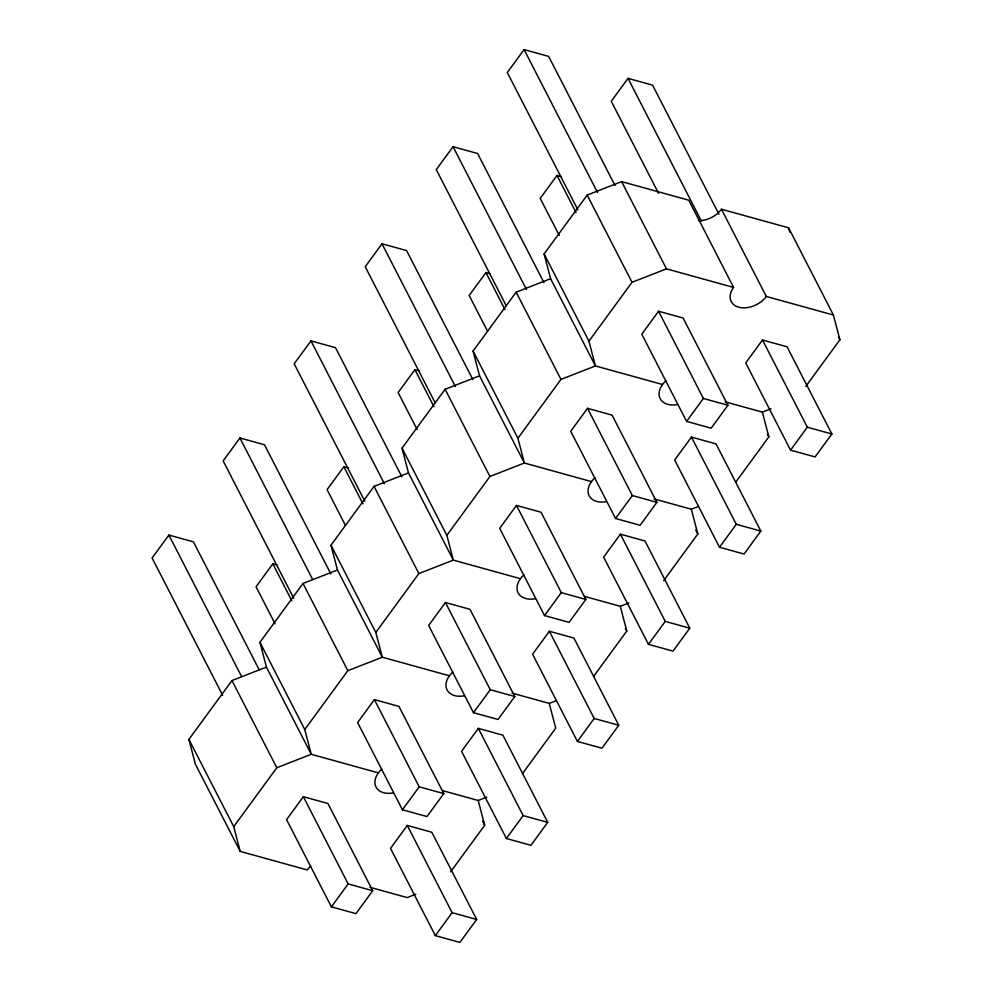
<?xml version="1.0" encoding="UTF-8"?>
<svg xmlns="http://www.w3.org/2000/svg" width="992" height="992" viewBox="0 0 992 992"><rect width="100%" height="100%" fill="white"/><g stroke="black" fill="none" stroke-linecap="round" stroke-linejoin="round"><path stroke-width="1.49" d="M259.086 669.588L193.44 541.855L168.888 535.072L152.098 558L222.692 695.342M330.832 573.872L264.48 444.763L239.928 437.968L223.15 460.908L293.731 598.25M401.872 476.78L335.519 347.671L310.967 340.876L294.19 363.816L364.771 501.158M472.911 379.676L406.559 250.579L382.007 243.784L365.23 266.724L435.104 402.69M543.951 282.584L477.611 153.487L453.059 146.692L436.269 169.632L506.156 305.598M615.003 185.492L548.65 56.395L524.098 49.6L507.309 72.54L577.902 209.882M277.165 565.018L272.825 563.816L256.048 586.756L275.106 623.844M348.204 467.926L343.864 466.724L327.087 489.664L345.439 525.376M419.244 370.834L414.916 369.632L398.127 392.572L417.186 429.648M490.284 273.742L485.956 272.54L469.166 295.48L487.531 331.179M561.323 176.65L556.996 175.448L540.218 198.388L559.277 235.464M718.94 214.247L652.587 85.151L628.035 78.356L611.258 101.283L658.552 193.304M310.769 866.165A21.043 14.297 -27.2 0 0 307.322 869.959L240.2 851.396L195.387 764.187L188.902 739.412L231.979 680.549L266.426 667.095L259.954 642.32L303.019 583.457L337.466 570.003L330.993 545.228L374.058 486.365L408.506 472.911L402.033 448.136L445.11 389.261L479.545 375.819L473.072 351.044L516.15 292.169L550.597 278.715L544.112 253.952L587.19 195.077L621.637 181.623L688.746 200.198L733.572 287.407A21.043 14.297 -27.2 0 0 738.755 307.222A21.043 14.297 -27.2 0 0 766.308 296.459L833.416 315.022L839.902 339.797L805.802 386.409M240.2 851.396L233.728 826.621L276.805 767.758L311.252 754.304L378.361 772.867M266.426 667.095L311.252 754.304L304.767 729.529L347.845 670.666L382.292 657.212L449.401 675.775M337.466 570.003L382.292 657.212L375.807 632.437L418.884 573.574L453.332 560.12L520.44 578.683M408.506 472.911L453.332 560.12L446.859 535.345L489.924 476.482L524.371 463.028L591.48 481.591M479.545 375.819L524.371 463.028L517.898 438.253L560.964 379.39L595.411 365.936L662.532 384.499M550.597 278.715L595.411 365.936L588.938 341.161L632.016 282.298L666.45 268.844L733.572 287.407M303.354 796.7L286.564 819.64L331.39 906.849L355.942 913.644L372.719 890.717L327.906 803.495L303.354 796.7L348.167 883.922L372.719 890.717M374.393 699.608L357.616 722.548L402.43 809.757L426.982 816.552L443.771 793.612L398.945 706.403L374.393 699.608L419.219 786.83L443.771 793.612M445.433 602.516L428.656 625.456L473.469 712.665L498.021 719.46L514.811 696.52L469.985 609.311L445.433 602.516L490.259 689.738L514.811 696.52M516.472 505.424L499.695 528.364L544.521 615.573L569.073 622.368L585.85 599.428L541.024 512.219L516.472 505.424L561.298 592.633L585.85 599.428M587.512 408.332L570.735 431.272L615.561 518.481L640.113 525.276L656.89 502.336L612.076 415.127L587.512 408.332L632.338 495.541L656.89 502.336M658.564 311.24L641.774 334.18L686.6 421.389L711.152 428.184L727.93 405.244L683.116 318.035L658.564 311.24L703.378 398.449L727.93 405.244M331.39 906.849L348.167 883.922M402.43 809.757L419.219 786.83M473.469 712.665L490.259 689.738M544.521 615.573L561.298 592.633M615.561 518.481L632.338 495.541M686.6 421.389L703.378 398.449M407.29 825.456L390.513 848.396L435.327 935.605L459.891 942.4L476.668 919.46L431.842 832.251L407.29 825.456L452.116 912.677L476.668 919.46M478.33 728.364L461.553 751.304L506.379 838.513L530.931 845.308L547.708 822.368L502.882 735.159L478.33 728.364L523.156 815.585L547.708 822.368M549.382 631.272L532.592 654.212L577.418 741.421L601.97 748.216L618.748 725.276L573.934 638.067L549.382 631.272L594.196 718.481L618.748 725.276M620.422 534.18L603.632 557.12L648.458 644.329L673.01 651.124L689.787 628.184L644.974 540.975L620.422 534.18L665.235 621.389L689.787 628.184M691.461 437.088L674.684 460.015L719.498 547.237L744.05 554.032L760.839 531.092L716.013 443.883L691.461 437.088L736.287 524.297L760.839 531.092M762.501 339.996L745.724 362.923L790.537 450.145L815.102 456.928L831.879 434L787.053 346.791L762.501 339.996L807.327 427.205L831.879 434M450.591 871.869L484.691 825.27L478.206 800.494L442.42 790.587M522.524 773.549L555.731 728.178L549.246 703.402L511.971 693.086M593.563 676.457L626.77 631.073L620.298 606.31L584.499 596.403M663.71 580.593L697.81 533.981L691.337 509.218L654.05 498.902M735.655 482.273L768.85 436.889L762.377 412.114L725.09 401.81M435.327 935.605L452.116 912.677M506.379 838.513L523.156 815.585M577.418 741.421L594.196 718.481M648.458 644.329L665.235 621.389M719.498 547.237L736.287 524.297M790.537 450.145L807.327 427.205M762.377 412.114L770.995 408.754M691.337 509.218L698.517 506.416M620.298 606.31L628.903 602.938M549.246 703.402L556.425 700.6M478.206 800.494L486.824 797.134M415.784 894.226L407.166 897.586L369.88 887.27M698.542 220.658A21.043 14.297 -27.2 0 0 721.482 209.25L788.603 227.813L833.416 315.022M838.5 337.069L839.902 339.797M721.482 209.25L766.308 296.459M628.035 78.356L701.443 221.191M767.448 434.161L768.85 436.889M621.637 181.623L666.45 268.844M524.098 49.6L597.506 192.436M587.19 195.077L632.016 282.298M556.996 175.448L576.054 212.524M695.714 529.902L697.81 533.981M544.112 253.952L588.938 341.161M453.059 146.692L526.467 289.528M516.15 292.169L560.964 379.39M485.956 272.54L505.015 309.628M625.369 628.358L626.77 631.073M473.072 351.044L517.898 438.253M382.007 243.784L455.415 386.62M445.11 389.261L489.924 476.482M414.916 369.632L433.975 406.72M402.033 448.136L446.859 535.345M310.967 340.876L384.375 483.712M374.058 486.365L418.884 573.574M343.864 466.724L362.923 503.812M482.583 821.178L484.691 825.27M330.993 545.228L375.807 632.437M239.928 437.968L312.629 579.44M303.019 583.457L347.845 670.666M272.825 563.816L291.884 600.904M259.954 642.32L304.767 729.529M168.888 535.072L241.589 676.532M231.979 680.549L276.805 767.758M188.902 739.412L233.728 826.621M788.603 227.813L789.744 232.19M606.348 501.63A21.043 14.297 -27.2 0 1 589.012 495.492A21.043 14.297 -27.2 0 1 594.94 477.784M535.308 598.722A21.043 14.297 -27.2 0 1 517.973 592.584A21.043 14.297 -27.2 0 1 523.9 574.876M464.268 695.814A21.043 14.297 -27.2 0 1 446.933 689.676A21.043 14.297 -27.2 0 1 452.86 671.981M393.229 792.906A21.043 14.297 -27.2 0 1 375.894 786.78A21.043 14.297 -27.2 0 1 381.808 769.073M677.387 404.538A21.043 14.297 -27.2 0 1 660.052 398.4A21.043 14.297 -27.2 0 1 665.979 380.692"/></g></svg>
